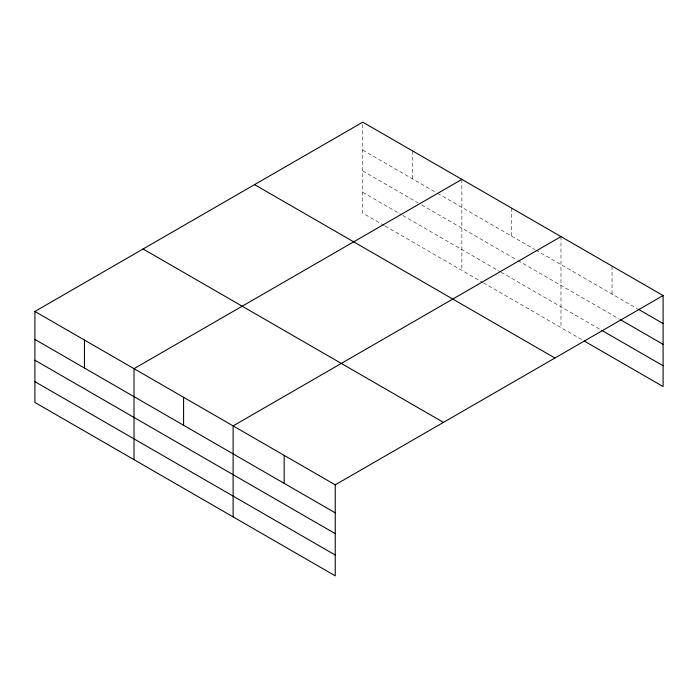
<?xml version="1.0" encoding="UTF-8"?>
<svg xmlns="http://www.w3.org/2000/svg" width="698" height="698" viewBox="0 0 698 698"><rect width="100%" height="100%" fill="white"/><g stroke="black" fill="none" stroke-linecap="round" stroke-linejoin="round"><path stroke-width="0.52" stroke-dasharray="3.49 2.62" d="M384.258 225.567L362.759 213.152L362.759 122.159M362.759 150.149L436.625 192.796M437.559 193.337L534.799 249.474M535.741 250.015L637.108 308.542M362.759 170.94L417.919 202.786M421.662 204.95L517.035 260.014M517.968 260.555L619.466 319.152M362.759 192.36L402.031 215.036M402.964 215.577L500.204 271.714M501.138 272.255L600.899 329.857M385.2 226.108L482.44 282.254M483.374 282.795L583.266 340.458M612.041 266.086L612.041 294.067M560.983 236.605L560.983 327.598M511.425 207.995L511.425 235.976M461.867 179.386L461.867 270.379M412.309 150.768L412.309 178.758"/><path stroke-width="1.05" d="M584.191 340.999L663.1 386.552L663.1 295.559L362.759 122.159L34.9 311.448L34.9 402.441L335.241 575.841L335.241 484.848L34.9 311.448M461.867 179.386L134.016 368.666L134.016 459.659M560.983 236.605L233.123 425.893L233.123 516.886M335.241 484.848L663.1 295.559M638.033 309.074L663.1 323.549M620.4 319.684L663.1 344.341M601.833 330.39L663.1 365.761M254.561 184.621L554.91 358.022M143.09 248.977L443.439 422.386M34.9 339.429L335.241 512.838M34.9 360.22L335.241 533.63M34.9 381.649L335.241 555.05M284.182 455.366L284.182 483.356M183.574 397.275L183.574 425.265M84.458 340.057L84.458 368.047"/></g></svg>
